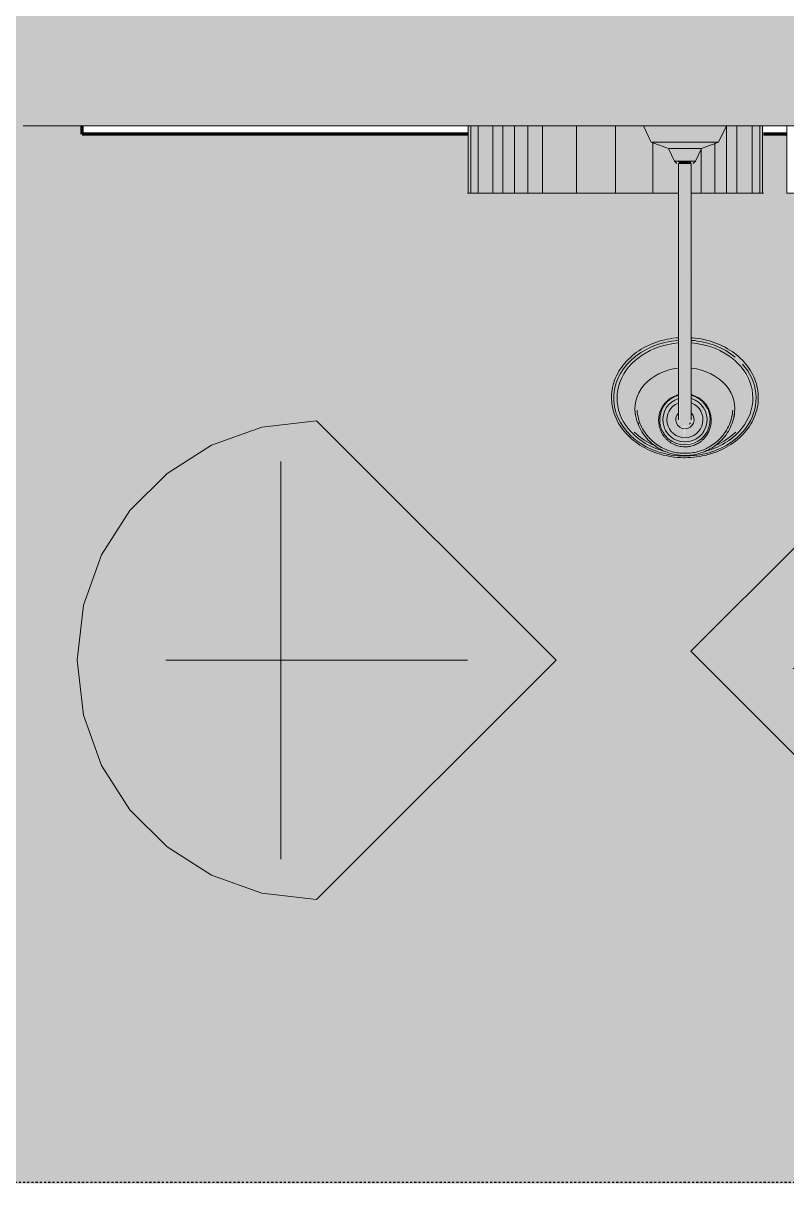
# Model space of a CAD drawing. Header units: inches. Extents: x 9391 to 11530, y 1186 to 2858.
# Drawn here: x 10780.7 to 10826, y 1339.7 to 1408.6 of the extents above; entities that cross this region are included whole.
import ezdxf

# ---------------------------------------------------------------- set-up
doc = ezdxf.new("R2010")
doc.units = ezdxf.units.IN
doc.header["$MEASUREMENT"] = 0
doc.linetypes.add('Aligning Line 1_8_', pattern=[0.25, 0.125, -0.125])
for name, color, linetype, lineweight in [('A-DETL-GENF-1', 254, 'Continuous', 9), ('A-GENM', 5, 'Continuous', 9), ('A-GENM-1', 5, 'Continuous', 5), ('C-BLDG-PADS', 91, 'Continuous', 70), ('C-BLDG-PADS-1', 91, 'Continuous', 9), ('E-LITE-EQPM', 33, 'Continuous', 9), ('G-ANNO-SYMB', 111, 'Aligning Line 1_8_', 30), ('S-FNDN', 32, 'Continuous', 13), ('S-FNDN-1', 32, 'Continuous', 5)]:
    doc.layers.add(name, color=color, linetype=linetype, lineweight=lineweight)

# ---------------------------------------------------------------- blocks, each defined once
blk = doc.blocks.new('alex 23800 - alex 23800-1522543-FLOOR PLAN - ROOF')
at = {"layer": 'A-DETL-GENF-1'}
for p, q in [((-14.222, 0), (0, 14.222)), ((14.222, 0), (0, 14.222)), ((0, 8.831), (0, 8.964)), ((0, 8.964), (0, -6.809)), ((0, 8.704), (0, 8.831)), ((0, 8.57), (0, 8.704)), ((0, 8.416), (0, 8.57)), ((0, 8.228), (0, 8.416)), ((0, 7.992), (0, 8.228)), ((0, 7.695), (0, 7.992)), ((0, 7.291), (0, 7.695)), ((0, 6.733), (0, 7.291)), ((0, 6.095), (0, 6.733)), ((0, 5.452), (0, 6.095)), ((0, 5.916), (0, 5.926)), ((0, 5.926), (0, 5.865)), ((0, 5.63), (0, 5.916)), ((0, 5.865), (0, 4.124)), ((0, 5.4), (0, 5.63)), ((0, 5.441), (0, 5.517)), ((0, 5.517), (0, 5.306)), ((0, 4.878), (0, 5.452)), ((0, 4.869), (0, 5.441)), ((0, 5.306), (0, 5.4)), ((0, 5.168), (0, 5.173)), ((0, 5.173), (0, 5.139)), ((0, 0.191), (0, 5.168)), ((0, 5.139), (0, 5.078)), ((0, 5.078), (0, 5.003)), ((0, 5.003), (0, 4.926)), ((0, 4.926), (0, 4.861)), ((0, 4.449), (0, 4.878)), ((0, 4.801), (0, 4.869)), ((0, 4.861), (0, 4.819)), ((0, 4.819), (0, 4.801)), ((0, 4.238), (0, 4.449)), ((0, 4.124), (0, 4.238)), ((0, 2.031), (0, 2.844)), ((0, 2.844), (0, 2.433)), ((0, 2.612), (0, 2.629)), ((0, 2.629), (0, 2.565)), ((0, 2.509), (0, 2.612)), ((0, 2.565), (0, 2.449)), ((0, 2.318), (0, 2.509)), ((0, 2.449), (0, 2.173)), ((0, 2.433), (0, 2.148)), ((0, 2.077), (0, 2.318)), ((0, 2.173), (0, 2.031)), ((0, 2.148), (0, -0.177)), ((0, 1.821), (0, 2.077)), ((0, 1.587), (0, 1.821)), ((0, 1.412), (0, 1.587)), ((0, 1.333), (0, 1.412)), ((0, -1.802), (0, 1.333)), ((-14.222, 0), (-13.846, -3.259)), ((0, -0.177), (0, 0.191)), ((13.846, -3.259), (14.222, 0)), ((0, -2.774), (0, -1.802)), ((-11.37, -2.135), (-11.813, -2.135)), ((-11.813, -2.135), (-9.079, -2.135)), ((-11.195, -2.135), (-11.37, -2.135)), ((-10.992, -2.135), (-11.195, -2.135)), ((-10.692, -2.135), (-10.992, -2.135)), ((-9.953, -2.135), (-10.692, -2.135)), ((-9.28, -2.135), (-9.953, -2.135)), ((-9.062, -2.135), (-9.28, -2.135)), ((-9.079, -2.135), (-8.914, -2.135)), ((-8.755, -2.135), (-9.062, -2.135)), ((-8.914, -2.135), (-8.728, -2.135)), ((-6.896, -2.135), (-8.755, -2.135)), ((-8.728, -2.135), (-8.522, -2.135)), ((-8.522, -2.135), (-8.298, -2.135)), ((-8.298, -2.135), (-8.058, -2.135)), ((-8.058, -2.135), (-7.466, -2.135)), ((-7.466, -2.135), (-3.539, -2.135)), ((-5.176, -2.135), (-6.896, -2.135)), ((-3.643, -2.135), (-5.176, -2.135)), ((-4.612, -2.135), (-4.613, -2.135)), ((-4.613, -2.135), (-4.576, -2.135)), ((-4.612, -2.135), (1.036, -2.135)), ((-4.576, -2.135), (-4.496, -2.135)), ((-4.496, -2.135), (-4.368, -2.135)), ((-4.368, -2.135), (-4.187, -2.135)), ((-4.224, -2.135), (-4.269, -2.135)), ((-4.269, -2.135), (-4.172, -2.135)), ((-4.186, -2.135), (-4.224, -2.135)), ((-4.187, -2.135), (-3.643, -2.135)), ((-4.118, -2.135), (-4.186, -2.135)), ((-4.172, -2.135), (-3.96, -2.135)), ((-4.033, -2.135), (-4.118, -2.135)), ((-3.942, -2.135), (-4.033, -2.135)), ((-3.96, -2.135), (-3.659, -2.135)), ((-3.858, -2.135), (-3.942, -2.135)), ((-3.793, -2.135), (-3.858, -2.135)), ((-3.776, -2.135), (-3.827, -2.135)), ((-3.827, -2.135), (-3.759, -2.135)), ((-3.759, -2.135), (-3.793, -2.135)), ((-3.643, -2.135), (-3.776, -2.135)), ((-3.659, -2.135), (-1.65, -2.135)), ((-3.457, -2.135), (-3.643, -2.135)), ((-3.539, -2.135), (-2.825, -2.135)), ((-2.7, -2.135), (-3.457, -2.135)), ((-2.825, -2.135), (-2.481, -2.135)), ((-2.514, -2.135), (-2.7, -2.135)), ((-2.428, -2.135), (-2.514, -2.135)), ((-2.481, -2.135), (-2.428, -2.135)), ((-1.65, -2.135), (-0.938, -2.135)), ((-0.505, -2.135), (-1.286, -2.135)), ((-1.286, -2.135), (-1.203, -2.135)), ((-1.203, -2.135), (-1.124, -2.135)), ((-1.124, -2.135), (-0.367, -2.135)), ((-0.938, -2.135), (-0.516, -2.135)), ((-0.516, -2.135), (1.802, -2.135)), ((4.816, -2.135), (-0.505, -2.135)), ((-0.367, -2.135), (-0.273, -2.135)), ((-0.273, -2.135), (0.036, -2.135)), ((0.036, -2.135), (0.155, -2.135)), ((0.155, -2.135), (0.3, -2.135)), ((0.3, -2.135), (0.453, -2.135)), ((0.795, -2.135), (0.373, -2.135)), ((0.373, -2.135), (0.424, -2.135)), ((0.424, -2.135), (1.005, -2.135)), ((0.453, -2.135), (0.595, -2.135)), ((0.595, -2.135), (0.707, -2.135)), ((0.707, -2.135), (0.795, -2.135)), ((1.005, -2.135), (1.036, -2.135)), ((1.802, -2.135), (2.051, -2.135)), ((2.051, -2.135), (2.49, -2.135)), ((2.457, -2.135), (2.383, -2.135)), ((2.383, -2.135), (2.399, -2.135)), ((2.399, -2.135), (2.733, -2.135)), ((3.213, -2.135), (2.457, -2.135)), ((2.49, -2.135), (3.22, -2.135)), ((2.733, -2.135), (7.4, -2.135)), ((3.581, -2.135), (3.213, -2.135)), ((3.22, -2.135), (3.494, -2.135)), ((3.494, -2.135), (3.586, -2.135)), ((3.586, -2.135), (3.581, -2.135)), ((5.19, -2.135), (4.816, -2.135)), ((11.812, -2.135), (5.19, -2.135)), ((6.002, -2.135), (5.923, -2.135)), ((5.923, -2.135), (9.371, -2.135)), ((6.233, -2.135), (6.002, -2.135)), ((6.621, -2.135), (6.233, -2.135)), ((7.114, -2.135), (6.621, -2.135)), ((7.654, -2.135), (7.114, -2.135)), ((7.4, -2.135), (7.977, -2.135)), ((8.189, -2.135), (7.654, -2.135)), ((7.977, -2.135), (8.578, -2.135)), ((8.664, -2.135), (8.189, -2.135)), ((8.578, -2.135), (10.004, -2.135)), ((9.023, -2.135), (8.664, -2.135)), ((9.542, -2.135), (9.023, -2.135)), ((9.371, -2.135), (9.907, -2.135)), ((10.004, -2.135), (9.542, -2.135)), ((9.907, -2.135), (10.118, -2.135)), ((10.118, -2.135), (10.234, -2.135)), ((10.234, -2.135), (10.37, -2.135)), ((10.37, -2.135), (10.525, -2.135)), ((10.525, -2.135), (10.696, -2.135)), ((10.696, -2.135), (10.882, -2.135)), ((10.882, -2.135), (11.7, -2.135)), ((11.7, -2.135), (11.812, -2.135)), ((-13.846, -3.259), (-12.775, -6.251)), ((0, -3.674), (0, -2.774)), ((12.775, -6.251), (13.846, -3.259)), ((0, -4.481), (0, -3.674)), ((0, -4.375), (0, -4.244)), ((0, -4.244), (0, -4.31)), ((0, -4.31), (0, -5.44)), ((0, -4.606), (0, -4.375)), ((0, -5.173), (0, -4.481)), ((0, -4.911), (0, -4.606)), ((0, -6.335), (0, -4.911)), ((0, -5.639), (0, -5.173)), ((0, -5.44), (0, -5.684)), ((0, -5.628), (0, -5.598)), ((0, -5.598), (0, -5.638)), ((0, -6.103), (0, -5.628)), ((0, -5.638), (0, -5.671)), ((0, -5.684), (0, -5.639)), ((0, -5.671), (0, -5.737)), ((0, -5.737), (0, -5.822)), ((0, -5.822), (0, -5.914)), ((0, -6.167), (0, -5.871)), ((0, -5.871), (0, -8.269)), ((0, -5.914), (0, -6)), ((0, -6.742), (0, -5.94)), ((0, -5.94), (0, -6.142)), ((0, -6), (0, -6.067)), ((0, -6.067), (0, -6.103)), ((0, -6.142), (0, -6.103)), ((0, -6.103), (0, -6.167)), ((-12.775, -6.251), (-11.096, -8.892)), ((0, -6.825), (0, -6.335)), ((0, -6.742), (0, -6.809)), ((0, -7.241), (0, -6.825)), ((11.096, -8.892), (12.775, -6.251)), ((0, -7.875), (0, -7.241)), ((0, -8.288), (0, -7.875)), ((0, -8.269), (0, -8.659)), ((-11.096, -8.892), (-8.892, -11.096)), ((0, -8.964), (0, -8.288)), ((0, -8.659), (0, -8.964)), ((8.892, -11.096), (11.096, -8.892)), ((-8.892, -11.096), (-6.251, -12.775)), ((6.251, -12.775), (8.892, -11.096)), ((-6.251, -12.775), (-3.259, -13.846)), ((3.259, -13.846), (6.251, -12.775)), ((-3.259, -13.846), (0, -14.222)), ((0, -14.222), (3.259, -13.846))]:
    blk.add_line(p, q, dxfattribs=at)
blk = doc.blocks.new('jay 23630 - jay 23630-1522533-FLOOR PLAN - ROOF')
at = {"layer": 'A-DETL-GENF-1'}
for p, q in [((-6.355, 7.251), (0, 13.605)), ((6.355, 7.251), (0, 13.605)), ((-1.015, 7.251), (-1.015, 7.54)), ((-1.015, 7.54), (-1.015, 7.322)), ((-1.015, 7.322), (-1.015, 7.251))]:
    blk.add_line(p, q, dxfattribs=at)
blk = doc.blocks.new('265000 - LIGHTING - GOOSENECK LIGHTING - TYPE A - 265000 - Lighting - Gooseneck Lighting - Type A-V9-FLOOR PLAN - ROOF')
at = {"layer": 'E-LITE-EQPM'}
for points in [[(-12.632, 0.375), (-12.738, 1.213), (-12.909, 1.801), (-13.346, 2.667), (-13.662, 3.093), (-14.158, 3.599), (-14.929, 4.087), (-15.62, 4.308), (-16.183, 4.356), (-16.754, 4.291), (-17.248, 4.147), (-17.934, 3.763), (-18.367, 3.401), (-18.778, 2.93), (-19.099, 2.429), (-19.402, 1.758), (-19.628, 0.847), (-19.714, 0), (-19.628, 0), (-19.402, 1.444), (-18.88, 2.593), (-18.192, 3.427), (-17.234, 4.02), (-16.183, 4.224), (-15.048, 3.973), (-14.217, 3.494), (-13.293, 2.234), (-12.887, 1.152), (-12.787, 0.375), (-12.651, 0.375)], [(-12.787, 0.375), (-12.938, 1.38), (-13.486, 2.593), (-14.158, 3.417), (-15.119, 4.017), (-16.183, 4.224), (-17.318, 3.973), (-18.221, 3.401), (-18.985, 2.446), (-19.479, 1.151), (-19.613, 0), (-19.562, 0), (-19.416, 0.946), (-19.289, 1.38), (-19.209, 1.552), (-18.611, 2.689), (-17.828, 3.494), (-16.754, 3.973), (-15.516, 3.93), (-14.463, 3.417), (-13.61, 2.483), (-13.08, 1.305), (-12.928, 0.375), (-12.839, 0.375)], [(-12.946, 0.375), (-13.091, 1.38), (-13.734, 2.667), (-14.638, 3.539), (-15.612, 3.973), (-16.754, 3.973), (-17.903, 3.417), (-18.757, 2.483), (-19.306, 1.305), (-19.249, 1.363), (-18.778, 2.052), (-18.357, 2.422), (-18.044, 2.615), (-17.535, 2.809), (-17.259, 2.883), (-16.754, 2.957), (-15.807, 2.685), (-15.082, 2.078), (-14.569, 1.137), (-14.445, 0.375), (-13.091, 0.375)], [(-14.445, 0.375), (-14.612, 1.216), (-15.122, 2.124), (-15.915, 2.753), (-16.807, 2.97), (-17.697, 2.753), (-17.934, 2.666), (-18.309, 2.458), (-18.778, 2.052), (-18.985, 1.795), (-19.336, 1.146), (-19.481, 0.674), (-19.535, 0), (-19.075, 0), (-18.927, 0.632), (-18.628, 1.076), (-18.167, 1.399), (-17.802, 1.534), (-17.242, 1.534), (-16.701, 1.326), (-16.305, 0.99), (-16.034, 0.523), (-15.989, 0.375), (-14.477, 0.375)], [(0, 0), (0, 2.399), (-0.982, 1.924), (-0.982, 0), (-0.819, 0)], [(-16.068, 0.375), (-16.168, 0.75), (-16.773, 1.313), (-17.466, 1.499), (-18.27, 1.245), (-18.78, 0.693), (-18.95, 0), (-18.778, 0), (-18.566, 0.693), (-18.045, 1.157), (-17.428, 1.302), (-16.773, 1.098), (-16.317, 0.605), (-16.21, 0.375), (-16.083, 0.375)], [(-0.982, 0.434), (-0.993, 1.924), (-1.355, 0.869), (-1.355, 0), (-0.982, 0), (-0.982, 0.328)], [(-16.255, 0.375), (-16.367, 0.693), (-16.868, 1.151), (-17.467, 1.312), (-18.18, 1.078), (-18.611, 0.623), (-18.778, 0), (-18.526, 0.033), (-18.278, 0.669), (-17.786, 1.018), (-17.097, 0.99), (-16.6, 0.629), (-16.498, 0.375), (-16.306, 0.375)], [(-16.518, 0.375), (-16.6, 0.629), (-17.136, 1.018), (-17.797, 1.018), (-18.352, 0.569), (-18.537, 0), (-17.995, 0.036), (-17.836, 0.39), (-17.443, 0.533), (-17.002, 0.375), (-16.755, 0.375)], [(-1.355, 0.931), (-2.108, 0.581), (-2.108, 0), (-1.355, 0), (-1.355, 0.869)], [(-12.632, -0.375), (-12.787, -0.375), (-12.938, -1.38), (-13.486, -2.593), (-14.158, -3.417), (-15.182, -4.03), (-16.183, -4.224), (-17.318, -3.973), (-18.208, -3.417), (-19.022, -2.357), (-19.474, -1.195), (-19.628, 0), (-19.714, 0), (-19.602, -1.105), (-19.27, -2.11), (-18.778, -2.931), (-18.585, -3.185), (-18.051, -3.678), (-17.511, -4.017), (-16.989, -4.224), (-16.502, -4.326), (-16.163, -4.358), (-15.516, -4.273), (-14.943, -4.078), (-14.538, -3.873), (-13.902, -3.365), (-13.662, -3.089), (-13.301, -2.593), (-12.887, -1.752), (-12.679, -0.998), (-12.636, -0.427)], [(-12.787, -0.375), (-12.946, -0.375), (-13.098, -1.394), (-13.662, -2.593), (-14.638, -3.539), (-15.612, -3.973), (-16.754, -3.973), (-17.903, -3.417), (-18.756, -2.483), (-19.376, -1.08), (-19.544, -0.431), (-19.562, 0), (-19.628, 0), (-19.428, -1.38), (-18.878, -2.595), (-18.208, -3.417), (-17.248, -4.017), (-16.183, -4.224), (-15.048, -3.973), (-14.158, -3.417), (-13.396, -2.483), (-12.893, -1.195), (-12.824, -0.666)], [(-14.445, -0.375), (-16.013, -0.408), (-16.068, -0.605), (-16.338, -1.044), (-16.826, -1.399), (-17.348, -1.544), (-17.895, -1.499), (-18.362, -1.292), (-18.72, -0.974), (-18.991, -0.455), (-19.083, 0), (-19.562, 0), (-19.503, -0.666), (-19.264, -1.305), (-18.941, -1.852), (-18.5, -2.305), (-17.918, -2.691), (-17.718, -2.767), (-16.807, -2.97), (-15.88, -2.744), (-15.082, -2.078), (-14.569, -1.137), (-14.477, -0.568)], [(-16.068, -0.375), (-16.264, -0.41), (-16.338, -0.663), (-16.868, -1.151), (-17.467, -1.312), (-18.18, -1.078), (-18.611, -0.623), (-18.778, 0), (-18.966, 0), (-18.704, -0.811), (-18.212, -1.3), (-17.466, -1.499), (-16.66, -1.242), (-16.168, -0.75), (-16.095, -0.477)], [(-16.255, -0.375), (-16.518, -0.375), (-16.637, -0.656), (-17.139, -1.018), (-17.834, -0.992), (-18.346, -0.588), (-18.537, 0), (-18.778, 0), (-18.603, -0.656), (-18.045, -1.157), (-17.428, -1.302), (-16.773, -1.098), (-16.312, -0.586), (-16.26, -0.392)], [(-16.518, -0.375), (-17.126, -0.402), (-17.488, -0.535), (-17.855, -0.375), (-18.01, 0), (-18.537, 0), (-18.333, -0.629), (-17.786, -1.018), (-17.097, -0.99), (-16.6, -0.629), (-16.546, -0.463)], [(-17.078, -0.375), (-17.637, -0.332), (-17.655, -0.279), (-17.676, -0.239), (-17.759, -0.229), (-17.829, -0.091), (-17.851, 0), (-17.995, -0.036), (-17.805, -0.403), (-17.443, -0.533), (-17.082, -0.383)], [(-17.078, 0.375), (-17.082, 0.384), (-17.488, 0.535), (-17.855, 0.374), (-17.967, 0), (-17.837, 0.033), (-17.77, 0.215), (-17.637, 0.332), (-17.466, 0.375), (-17.082, 0.375)], [(-11.844, 0), (-11.883, 0.188), (-11.989, 0.325), (-12.135, 0.375), (-17.637, 0.332), (-17.752, 0.238), (-17.829, 0.091), (-17.821, -0.117), (-17.752, -0.238), (-17.655, -0.279), (-17.637, -0.332), (-17.443, -0.375), (-12.06, -0.362), (-11.929, -0.265), (-11.854, -0.097)], [(-8.7, 0), (-8.739, 0.188), (-8.846, 0.325), (-8.992, 0.375), (-12.06, 0.362), (-11.929, 0.265), (-11.854, 0.097), (-11.854, -0.097), (-11.95, -0.286), (-12.06, -0.362), (-11.929, -0.375), (-8.916, -0.362), (-8.786, -0.265), (-8.706, -0.055)], [(-6.66, -0.063), (-6.66, 0.375), (-8.916, 0.362), (-8.786, 0.265), (-8.705, 0.045), (-8.728, -0.151), (-8.807, -0.286), (-8.916, -0.362), (-8.786, -0.375), (-6.66, -0.362), (-6.66, -0.097)], [(-2.25, -0.171), (-2.25, 0.375), (-6.66, 0.362), (-6.66, -0.375), (-2.25, -0.333), (-2.25, -0.187)], [(-2.108, 0.444), (-2.25, 0.301), (-2.25, 0), (-2.108, 0), (-2.108, 0.434)], [(-2.108, -0.003), (-2.108, 0), (-2.25, 0), (-2.223, -0.362), (-2.108, -0.403), (-2.108, -0.013)], [(-1.355, -0.403), (-1.355, 0), (-2.108, -0.013), (-2.108, -0.627), (-1.355, -0.931), (-1.355, -0.434)], [(-0.982, -0.434), (-0.982, 0), (-1.355, -0.02), (-1.334, -0.989), (-0.982, -1.924), (-0.982, -0.534)], [(0, -1.952), (0, 0), (-0.982, 0), (-0.982, -1.952), (0, -2.399), (0, -2.161)], [(-12.946, -0.375), (-14.445, -0.375), (-14.584, -1.165), (-15.122, -2.124), (-15.88, -2.744), (-16.807, -2.97), (-17.746, -2.76), (-17.934, -2.682), (-18.359, -2.411), (-18.779, -2.043), (-19.109, -1.601), (-19.282, -1.353), (-19.197, -1.548), (-18.702, -2.595), (-17.728, -3.539), (-16.754, -3.973), (-15.516, -3.93), (-14.463, -3.417), (-13.61, -2.483), (-13.08, -1.305), (-13.048, -1.08)]]:
    blk.add_hatch(color=256, dxfattribs=at).paths.add_polyline_path(points, flags=0)
h = blk.add_hatch(color=256, dxfattribs=at)
h.paths.add_polyline_path([(-16.168, 0.75), (-16.326, 1.024), (-16.406, 1.097), (-16.826, 1.399), (-17.369, 1.544), (-17.873, 1.507), (-18.355, 1.298), (-18.72, 0.974), (-18.981, 0.508), (-19.075, 0), (-18.966, 0), (-18.704, 0.811), (-18.212, 1.3), (-17.466, 1.499), (-16.66, 1.242), (-16.19, 0.771)], flags=0)
h.paths.add_polyline_path([(-16.007, 0.375), (-16.07, 0.605), (-16.143, 0.656), (-16.037, 0.375), (-16.013, 0.375)], flags=0)
h = blk.add_hatch(color=256, dxfattribs=at)
h.paths.add_polyline_path([(-16.168, -0.75), (-16.773, -1.313), (-17.466, -1.499), (-18.27, -1.245), (-18.787, -0.666), (-18.995, 0), (-19.075, 0), (-18.971, -0.559), (-18.603, -1.096), (-18.167, -1.399), (-17.764, -1.535), (-17.242, -1.534), (-16.675, -1.306), (-16.277, -0.946), (-16.189, -0.802)], flags=0)
h.paths.add_polyline_path([(-16.007, -0.375), (-16.075, -0.401), (-16.113, -0.668), (-16.026, -0.477), (-16.012, -0.401)], flags=0)
for p, q in [((0, 2.46), (-0.982, 2.002)), ((-0.982, 2.002), (-1.355, 0.978)), ((-0.982, 1.952), (-0.982, 0)), ((-1.355, 0.978), (-2.108, 0.627)), ((-1.355, 0.931), (-1.355, 0)), ((-8.992, 0.375), (-12.135, 0.375)), ((-2.25, 0.375), (-6.66, 0.375)), ((-2.108, 0.627), (-2.25, 0.485)), ((-2.25, 0.377), (-2.25, 0)), ((-2.25, 0.375), (-2.25, 0.362)), ((-2.108, 0), (-2.108, 0.627)), ((-12.135, -0.375), (-8.992, -0.375)), ((-6.66, -0.375), (-2.25, -0.375)), ((-2.25, 0), (-2.25, -0.377)), ((-2.25, -0.362), (-2.25, -0.375)), ((-2.25, -0.485), (-2.108, -0.627)), ((-2.108, -0.627), (-2.108, 0)), ((-2.108, -0.627), (-1.355, -0.978)), ((-1.355, 0), (-1.355, -0.931)), ((-0.982, 0), (-0.982, -1.952)), ((-1.355, -0.978), (-0.982, -2.002)), ((-0.982, -2.002), (0, -2.46))]:
    blk.add_line(p, q, dxfattribs=at)
at = {"layer": 'E-LITE-EQPM', "flags": 128}
for points in [[(-12.595, 0.375), (-12.607, 0.52), (-12.626, 0.692), (-12.652, 0.863), (-12.683, 1.033), (-12.719, 1.201), (-12.761, 1.367), (-12.808, 1.531), (-12.861, 1.693), (-12.919, 1.852), (-12.982, 2.008), (-13.05, 2.161), (-13.123, 2.31), (-13.201, 2.456), (-13.284, 2.598), (-13.371, 2.735), (-13.462, 2.869), (-13.558, 2.998), (-13.659, 3.122), (-13.763, 3.241), (-13.871, 3.355), (-13.982, 3.464), (-14.098, 3.567), (-14.216, 3.664), (-14.338, 3.756), (-14.463, 3.842), (-14.59, 3.921), (-14.72, 3.994), (-14.852, 4.061), (-14.987, 4.122), (-15.123, 4.175), (-15.261, 4.222), (-15.401, 4.263), (-15.542, 4.296), (-15.684, 4.322), (-15.826, 4.342), (-15.969, 4.354), (-16.113, 4.36), (-16.256, 4.358), (-16.4, 4.349), (-16.543, 4.334), (-16.685, 4.311), (-16.826, 4.281), (-16.966, 4.245), (-17.105, 4.202), (-17.243, 4.151), (-17.378, 4.095), (-17.512, 4.031), (-17.643, 3.962), (-17.772, 3.885), (-17.898, 3.803), (-18.021, 3.715), (-18.142, 3.62), (-18.259, 3.52), (-18.372, 3.414), (-18.482, 3.303), (-18.589, 3.187), (-18.691, 3.065), (-18.789, 2.939), (-18.883, 2.808), (-18.973, 2.672), (-19.058, 2.533), (-19.138, 2.389), (-19.214, 2.242), (-19.285, 2.091), (-19.351, 1.936), (-19.411, 1.779), (-19.467, 1.619), (-19.517, 1.456), (-19.562, 1.291), (-19.601, 1.124), (-19.635, 0.955), (-19.664, 0.785), (-19.686, 0.613), (-19.704, 0.441), (-19.715, 0.267), (-19.721, 0.094), (-19.722, 0)], [(-17.06, 2.954), (-17.196, 2.933), (-17.33, 2.906), (-17.461, 2.872), (-17.59, 2.833), (-17.716, 2.788), (-17.839, 2.737), (-17.957, 2.681), (-18.072, 2.621), (-18.183, 2.556), (-18.29, 2.487), (-18.392, 2.415), (-18.49, 2.339), (-18.583, 2.26), (-18.672, 2.178), (-18.756, 2.094), (-18.835, 2.007), (-18.911, 1.919), (-18.981, 1.829), (-19.048, 1.737), (-19.11, 1.644), (-19.168, 1.549), (-19.222, 1.454), (-19.272, 1.358), (-19.318, 1.261), (-19.36, 1.163), (-19.398, 1.065), (-19.433, 0.966), (-19.464, 0.867), (-19.491, 0.767), (-19.515, 0.668), (-19.535, 0.568), (-19.552, 0.467), (-19.566, 0.367), (-19.577, 0.266), (-19.584, 0.166), (-19.587, 0.065), (-19.588, 0)], [(-16.904, 2.843), (-17.035, 2.83), (-17.165, 2.81), (-17.293, 2.785), (-17.419, 2.753), (-17.542, 2.716), (-17.663, 2.673), (-17.78, 2.625), (-17.894, 2.572), (-18.004, 2.515), (-18.11, 2.453), (-18.212, 2.387), (-18.31, 2.318), (-18.404, 2.246), (-18.493, 2.171), (-18.578, 2.092), (-18.659, 2.012), (-18.736, 1.929), (-18.808, 1.845), (-18.876, 1.759), (-18.94, 1.671), (-19, 1.582), (-19.055, 1.492), (-19.107, 1.4), (-19.155, 1.308), (-19.2, 1.215), (-19.24, 1.122), (-19.277, 1.028), (-19.311, 0.933), (-19.341, 0.838), (-19.367, 0.742), (-19.39, 0.647), (-19.41, 0.551), (-19.427, 0.455), (-19.44, 0.359), (-19.45, 0.262), (-19.457, 0.166), (-19.461, 0.069), (-19.462, 0)], [(-18.5, 2.865), (-18.601, 2.737), (-18.696, 2.606), (-18.786, 2.473), (-18.871, 2.337), (-18.949, 2.198), (-19.023, 2.058), (-19.091, 1.915), (-19.154, 1.771), (-19.211, 1.625), (-19.263, 1.478), (-19.31, 1.33), (-19.352, 1.18), (-19.388, 1.03)], [(-18.198, 3.015), (-18.306, 2.897), (-18.409, 2.777), (-18.507, 2.653), (-18.599, 2.526), (-18.686, 2.396), (-18.767, 2.264), (-18.843, 2.129), (-18.914, 1.992), (-18.98, 1.854), (-19.041, 1.714)], [(-19.722, 0), (-19.719, -0.174), (-19.711, -0.347), (-19.696, -0.52), (-19.677, -0.692), (-19.651, -0.863), (-19.62, -1.033), (-19.584, -1.201), (-19.542, -1.367), (-19.495, -1.531), (-19.442, -1.693), (-19.384, -1.852), (-19.321, -2.008), (-19.253, -2.161), (-19.18, -2.31), (-19.102, -2.456), (-19.019, -2.598), (-18.932, -2.735), (-18.841, -2.869), (-18.745, -2.998), (-18.644, -3.122), (-18.54, -3.241), (-18.432, -3.355), (-18.321, -3.464), (-18.205, -3.567), (-18.087, -3.664), (-17.965, -3.756), (-17.84, -3.842), (-17.713, -3.921), (-17.583, -3.994), (-17.451, -4.061), (-17.316, -4.122), (-17.18, -4.175), (-17.042, -4.222), (-16.902, -4.263), (-16.761, -4.296), (-16.619, -4.322), (-16.477, -4.342), (-16.334, -4.354), (-16.19, -4.36), (-16.047, -4.358), (-15.903, -4.349), (-15.76, -4.334), (-15.618, -4.311), (-15.477, -4.281), (-15.337, -4.245), (-15.198, -4.202), (-15.06, -4.151), (-14.925, -4.095), (-14.791, -4.031), (-14.66, -3.962), (-14.531, -3.885), (-14.405, -3.803), (-14.282, -3.715), (-14.161, -3.62), (-14.044, -3.52), (-13.931, -3.414), (-13.821, -3.303), (-13.714, -3.187), (-13.612, -3.065), (-13.514, -2.939), (-13.42, -2.808), (-13.33, -2.672), (-13.245, -2.533), (-13.165, -2.389), (-13.089, -2.242), (-13.018, -2.091), (-12.952, -1.936), (-12.892, -1.779), (-12.836, -1.619), (-12.786, -1.456), (-12.741, -1.291), (-12.702, -1.124), (-12.668, -0.955), (-12.639, -0.785), (-12.617, -0.613), (-12.599, -0.441), (-12.595, -0.375)], [(-19.588, 0), (-19.586, -0.101), (-19.582, -0.201), (-19.573, -0.302), (-19.562, -0.402), (-19.547, -0.503), (-19.529, -0.603), (-19.507, -0.703), (-19.482, -0.803), (-19.453, -0.902), (-19.421, -1.001), (-19.385, -1.1), (-19.345, -1.198), (-19.302, -1.295), (-19.255, -1.392), (-19.203, -1.488), (-19.148, -1.583), (-19.088, -1.677), (-19.025, -1.769), (-18.957, -1.861), (-18.885, -1.95), (-18.808, -2.038), (-18.727, -2.124), (-18.641, -2.207), (-18.551, -2.288), (-18.456, -2.366), (-18.356, -2.441), (-18.253, -2.512), (-18.145, -2.579), (-18.032, -2.643), (-17.916, -2.701), (-17.796, -2.755), (-17.672, -2.804), (-17.545, -2.847), (-17.415, -2.885), (-17.283, -2.916), (-17.148, -2.941), (-17.06, -2.954)], [(-19.462, 0), (-19.46, -0.097), (-19.456, -0.193), (-19.448, -0.29), (-19.437, -0.386), (-19.422, -0.482), (-19.405, -0.578), (-19.384, -0.674), (-19.36, -0.77), (-19.332, -0.865), (-19.301, -0.96), (-19.267, -1.054), (-19.229, -1.148), (-19.187, -1.242), (-19.142, -1.334), (-19.093, -1.426), (-19.04, -1.517), (-18.983, -1.607), (-18.922, -1.696), (-18.857, -1.783), (-18.788, -1.869), (-18.714, -1.953), (-18.637, -2.035), (-18.555, -2.115), (-18.468, -2.192), (-18.378, -2.267), (-18.283, -2.338), (-18.184, -2.406), (-18.08, -2.471), (-17.973, -2.531), (-17.862, -2.588), (-17.747, -2.639), (-17.629, -2.686), (-17.507, -2.727), (-17.383, -2.763), (-17.257, -2.793), (-17.128, -2.817), (-16.998, -2.834), (-16.904, -2.843)], [(-12.135, 0.375), (-12.212, 0.375), (-12.293, 0.375), (-12.378, 0.375), (-12.466, 0.375), (-12.557, 0.375), (-12.651, 0.375), (-12.748, 0.375), (-12.847, 0.375), (-12.95, 0.375), (-13.054, 0.375), (-13.161, 0.375), (-13.27, 0.375), (-13.381, 0.375), (-13.494, 0.375), (-13.608, 0.375), (-13.724, 0.375), (-13.841, 0.375), (-13.959, 0.375), (-14.077, 0.375), (-14.197, 0.375), (-14.316, 0.375), (-14.436, 0.375), (-14.556, 0.375), (-14.676, 0.375), (-14.795, 0.375), (-14.914, 0.375), (-15.033, 0.375), (-15.15, 0.375), (-15.266, 0.375), (-15.381, 0.375), (-15.495, 0.375), (-15.607, 0.375), (-15.717, 0.375), (-15.825, 0.375), (-15.931, 0.375), (-16.034, 0.375), (-16.135, 0.375), (-16.234, 0.375), (-16.329, 0.375), (-16.422, 0.375), (-16.511, 0.375), (-16.597, 0.375), (-16.68, 0.375), (-16.759, 0.375), (-16.835, 0.375), (-16.907, 0.375), (-16.974, 0.375), (-17.038, 0.375), (-17.098, 0.375), (-17.153, 0.375), (-17.205, 0.375), (-17.251, 0.375), (-17.294, 0.375), (-17.332, 0.375), (-17.365, 0.375), (-17.394, 0.375), (-17.418, 0.375), (-17.437, 0.375), (-17.451, 0.375), (-17.461, 0.375), (-17.466, 0.375), (-17.466, 0.375)], [(-8.992, 0.375), (-8.914, 0.375), (-8.833, 0.375), (-8.749, 0.375), (-8.661, 0.375), (-8.57, 0.375), (-8.476, 0.375), (-8.379, 0.375), (-8.28, 0.375), (-8.177, 0.375), (-8.073, 0.375), (-7.966, 0.375), (-7.856, 0.375), (-7.745, 0.375), (-7.633, 0.375), (-7.519, 0.375), (-7.403, 0.375), (-7.286, 0.375), (-7.168, 0.375), (-7.05, 0.375), (-6.93, 0.375), (-6.811, 0.375), (-6.691, 0.375), (-6.66, 0.375)], [(-17.466, -0.375), (-17.464, -0.375), (-17.457, -0.375), (-17.445, -0.375), (-17.428, -0.375), (-17.407, -0.375), (-17.381, -0.375), (-17.35, -0.375), (-17.314, -0.375), (-17.274, -0.375), (-17.23, -0.375), (-17.181, -0.375), (-17.127, -0.375), (-17.07, -0.375), (-17.008, -0.375), (-16.943, -0.375), (-16.873, -0.375), (-16.799, -0.375), (-16.722, -0.375), (-16.641, -0.375), (-16.557, -0.375), (-16.469, -0.375), (-16.378, -0.375), (-16.284, -0.375), (-16.187, -0.375), (-16.087, -0.375), (-15.985, -0.375), (-15.88, -0.375), (-15.774, -0.375), (-15.665, -0.375), (-15.554, -0.375), (-15.441, -0.375), (-15.327, -0.375), (-15.211, -0.375), (-15.094, -0.375), (-14.976, -0.375), (-14.858, -0.375), (-14.739, -0.375), (-14.619, -0.375), (-14.499, -0.375), (-14.379, -0.375), (-14.259, -0.375), (-14.14, -0.375), (-14.021, -0.375), (-13.902, -0.375), (-13.785, -0.375), (-13.669, -0.375), (-13.554, -0.375), (-13.44, -0.375), (-13.328, -0.375), (-13.218, -0.375), (-13.11, -0.375), (-13.004, -0.375), (-12.9, -0.375), (-12.799, -0.375), (-12.701, -0.375), (-12.605, -0.375), (-12.513, -0.375), (-12.423, -0.375), (-12.337, -0.375), (-12.254, -0.375), (-12.175, -0.375), (-12.135, -0.375)], [(-6.66, -0.375), (-6.78, -0.375), (-6.9, -0.375), (-7.019, -0.375), (-7.138, -0.375), (-7.256, -0.375), (-7.373, -0.375), (-7.489, -0.375), (-7.604, -0.375), (-7.717, -0.375), (-7.829, -0.375), (-7.938, -0.375), (-8.046, -0.375), (-8.151, -0.375), (-8.254, -0.375), (-8.354, -0.375), (-8.452, -0.375), (-8.547, -0.375), (-8.638, -0.375), (-8.727, -0.375), (-8.812, -0.375), (-8.894, -0.375), (-8.973, -0.375), (-8.992, -0.375)], [(-19.37, -1.105), (-19.341, -1.219), (-19.298, -1.368), (-19.25, -1.517), (-19.196, -1.663), (-19.138, -1.809), (-19.074, -1.953), (-19.004, -2.095), (-18.929, -2.235), (-18.849, -2.372), (-18.763, -2.508), (-18.672, -2.641), (-18.575, -2.771), (-18.5, -2.865)], [(-19.021, -1.759), (-18.959, -1.899), (-18.892, -2.037), (-18.819, -2.173), (-18.741, -2.307), (-18.658, -2.438), (-18.569, -2.567), (-18.476, -2.693), (-18.376, -2.816), (-18.272, -2.936), (-18.198, -3.015)]]:
    blk.add_lwpolyline(points, dxfattribs=at)
at = {"layer": 'E-LITE-EQPM'}
for radius, start, end in [(1.499, 15.00746, 180), (1.312, 17.15205, 180), (1.071, 21.44941, 180), (1.499, 180, 344.99254), (1.312, 180, 342.84795), (1.071, 180, 338.55059), (0.543, 45, 180), (0.543, 180, 315), (0.375, 225, 240)]:
    blk.add_arc((-17.466, 0), radius, start, end, dxfattribs=at)
for centre, major_axis, start_param, end_param in [((-16.183, 0), (0, 4.224), 4.802645, 7.853982), ((-16.183, 0), (0, 4.035), 4.805548, 7.15585), ((-16.807, 0), (0, 2.97), 0.342292, 0.392699), ((-16.807, 0), (0, 2.97), 4.841947, 6.506974), ((-16.183, 0), (0, 4.224), 1.570796, 3.769911), ((-16.183, 0), (0, 4.035), 2.268928, 4.617529), ((-16.807, 0), (0, 2.97), 2.936171, 4.582831), ((-16.183, 0), (0, 4.224), 3.926991, 4.622133)]:
    blk.add_ellipse(centre, major_axis=major_axis, ratio=0.81557, start_param=start_param, end_param=end_param, dxfattribs=at)
for points, knots in [([(-15.984, 0.381), (-16, 0.443), (-16.077, 0.686), (-16.263, 0.986), (-16.537, 1.24), (-16.77, 1.389), (-16.978, 1.476), (-17.149, 1.523), (-17.291, 1.55), (-17.444, 1.564), (-17.608, 1.561), (-17.77, 1.542), (-17.929, 1.507), (-18.082, 1.455), (-18.205, 1.4), (-18.3, 1.348), (-18.392, 1.29), (-18.501, 1.21), (-18.603, 1.119), (-18.679, 1.038), (-18.751, 0.953), (-18.834, 0.838), (-18.904, 0.713), (-18.952, 0.608), (-18.995, 0.499), (-19.054, 0.301), (-19.075, 0.121), (-19.075, 0)], [0.0739566, 0.0739566, 0.0739566, 0.0739566, 0.1111111, 0.2222222, 0.2777778, 0.3333333, 0.3888889, 0.4166667, 0.4444444, 0.4791667, 0.5138889, 0.5486111, 0.5833333, 0.6180556, 0.6527778, 0.6701389, 0.6875, 0.7222222, 0.7569444, 0.7743056, 0.7916667, 0.8263889, 0.8611111, 0.8784722, 0.8958333, 0.9305556, 1, 1, 1, 1]), ([(-19.075, 0), (-19.075, -0.097), (-19.062, -0.241), (-19.018, -0.426), (-18.973, -0.56), (-18.917, -0.687), (-18.851, -0.808), (-18.788, -0.903), (-18.733, -0.974), (-18.69, -1.025), (-18.645, -1.075), (-18.583, -1.137), (-18.501, -1.21), (-18.397, -1.287), (-18.286, -1.357), (-18.171, -1.416), (-18.052, -1.466), (-17.929, -1.506), (-17.802, -1.536), (-17.673, -1.555), (-17.543, -1.563), (-17.411, -1.561), (-17.28, -1.548), (-17.149, -1.523), (-16.978, -1.476), (-16.77, -1.389), (-16.537, -1.24), (-16.263, -0.986), (-16.077, -0.686), (-16, -0.443), (-15.984, -0.381)], [0, 0, 0, 0, 0.0555556, 0.0833333, 0.1111111, 0.1388889, 0.1666667, 0.1944444, 0.2083333, 0.2222222, 0.2361111, 0.25, 0.2777778, 0.3055556, 0.3333333, 0.3611111, 0.3888889, 0.4166667, 0.4444444, 0.4722222, 0.5, 0.5277778, 0.5555556, 0.5833333, 0.6111111, 0.6666667, 0.7222222, 0.7777778, 0.8888889, 0.9260434, 0.9260434, 0.9260434, 0.9260434])]:
    blk.add_open_spline(points, degree=3, knots=knots, dxfattribs=at)

msp = doc.modelspace()

# ---------------------------------------------------------------- hatches: boundary and pattern name
at = {"layer": 'A-GENM-1'}
for points in [[(10807.098, 1398.523), (10807.098, 1402.523), (10807.046, 1402.523), (10807.046, 1398.523)], [(10807.253, 1398.523), (10807.253, 1402.523), (10807.098, 1402.523), (10807.098, 1398.523)], [(10807.681, 1398.523), (10807.681, 1402.523), (10807.253, 1402.523), (10807.253, 1398.523)], [(10808.554, 1398.523), (10808.554, 1402.523), (10807.681, 1402.523), (10807.681, 1398.523)], [(10809.15, 1398.523), (10809.15, 1402.523), (10808.554, 1402.523), (10808.554, 1398.523)], [(10809.84, 1398.523), (10809.84, 1402.523), (10809.15, 1402.523), (10809.15, 1398.523)], [(10810.627, 1398.523), (10810.627, 1402.523), (10809.84, 1402.523), (10809.84, 1398.523)], [(10811.508, 1398.523), (10811.508, 1402.523), (10810.627, 1402.523), (10810.627, 1398.523)], [(10813.52, 1398.523), (10813.52, 1402.523), (10811.508, 1402.523), (10811.508, 1398.523)], [(10815.84, 1398.523), (10815.84, 1402.523), (10813.52, 1402.523), (10813.52, 1398.523)], [(10818.018, 1398.523), (10818.069, 1398.523), (10818.046, 1401.53), (10818.018, 1401.541), (10817.571, 1402.523), (10815.84, 1402.523), (10815.84, 1398.523), (10817.809, 1398.523)], [(10822.369, 1398.523), (10822.446, 1398.523), (10822.446, 1402.523), (10822.369, 1402.523), (10821.894, 1401.53), (10821.74, 1401.474), (10821.74, 1398.523), (10822.131, 1398.523)], [(10822.446, 1398.523), (10823.06, 1398.523), (10823.06, 1402.523), (10822.446, 1402.523), (10822.446, 1402.023)], [(10823.06, 1398.523), (10823.969, 1398.523), (10823.969, 1402.523), (10823.06, 1402.523), (10823.06, 1402.023)], [(10823.969, 1398.523), (10824.416, 1398.523), (10824.416, 1402.523), (10823.969, 1402.523), (10823.969, 1402.023)], [(10824.416, 1398.523), (10824.579, 1398.523), (10824.579, 1402.523), (10824.416, 1402.523), (10824.416, 1402.023)], [(10824.579, 1398.523), (10824.633, 1398.523), (10824.633, 1402.523), (10824.579, 1402.523), (10824.579, 1402.023)], [(10819.039, 1398.523), (10819.595, 1398.523), (10819.595, 1400.319), (10819.474, 1400.415), (10819.343, 1400.415), (10819.039, 1401.168), (10818.069, 1401.522), (10818.069, 1398.523), (10818.902, 1398.523)], [(10820.414, 1398.523), (10820.943, 1398.523), (10820.9, 1401.168), (10820.551, 1400.415), (10820.414, 1400.415), (10820.345, 1400.273), (10820.373, 1398.523)], [(10821.465, 1398.523), (10821.74, 1398.523), (10821.729, 1401.47), (10820.943, 1401.168), (10820.943, 1398.523), (10821.187, 1398.523)]]:
    msp.add_hatch(color=256, dxfattribs=at).paths.add_polyline_path(points, flags=0)
at = {"layer": 'C-BLDG-PADS-1'}
h = msp.add_hatch(dxfattribs=at)
h.set_pattern_fill('FP_1', color=256, style=0, pattern_type=2)
h.set_pattern_definition([(0, (0, 0), (30.72, 7.68), [1.267, -21.773, 1.267, -21.773, -122.88]), (0, (0, 0), (30.72, 7.68), [-46.08, 1.267, -44.813, 1.267, -21.773, -53.76]), (0, (0, 0), (30.72, 7.68), [-115.2, 1.267, -14.093, 1.267, -37.133]), (120, (11.52, 3.84), (-22.011075, 22.7643004), [1.267, -21.773, 1.267, -21.773, -122.88]), (120, (11.52, 3.84), (-22.011075, 22.7643004), [-46.08, 1.267, -44.813, 1.267, -21.773, -53.76]), (120, (11.52, 3.84), (-22.011075, 22.7643004), [-115.2, 1.267, -14.093, 1.267, -37.133]), (240, (15.36, 19.2), (-8.708925, -30.4443004), [1.267, -21.773, 1.267, -21.773, -122.88]), (240, (15.36, 19.2), (-8.708925, -30.4443004), [-46.08, 1.267, -44.813, 1.267, -21.773, -53.76]), (240, (15.36, 19.2), (-8.708925, -30.4443004), [-115.2, 1.267, -14.093, 1.267, -37.133])])
h.paths.add_polyline_path([(10826.674, 1339.663), (11033.65, 1339.663), (11033.65, 1348.51), (10826.674, 1348.51)], flags=0)
h.paths.add_polyline_path([(9390.686, 1339.663), (10826.674, 1339.663), (10826.674, 1348.51), (10826.674, 1348.51), (10826.674, 1398.523), (10826.022, 1398.523), (10826.022, 1402.023), (10824.633, 1402.023), (10824.633, 1398.523), (10820.345, 1398.523), (10820.345, 1389.891), (10821.183, 1389.785), (10821.864, 1389.572), (10822.72, 1389.141), (10823.507, 1388.441), (10823.726, 1388.148), (10823.943, 1387.801), (10824.194, 1387.175), (10824.284, 1386.805), (10824.326, 1386.34), (10824.261, 1385.767), (10824.115, 1385.275), (10823.81, 1384.695), (10823.351, 1384.135), (10822.901, 1383.745), (10822.401, 1383.429), (10821.887, 1383.189), (10820.868, 1382.895), (10819.97, 1382.809), (10818.819, 1382.953), (10817.88, 1383.249), (10817.168, 1383.651), (10816.621, 1384.104), (10816.291, 1384.473), (10815.953, 1385.011), (10815.813, 1385.302), (10815.645, 1386.021), (10815.634, 1386.597), (10815.693, 1387.008), (10815.953, 1387.723), (10816.253, 1388.196), (10816.606, 1388.63), (10816.817, 1388.808), (10817.302, 1389.178), (10817.86, 1389.474), (10818.217, 1389.636), (10818.972, 1389.844), (10819.595, 1389.919), (10819.595, 1398.523), (10807.046, 1398.523), (10807.046, 1402.023), (10784.154, 1402.023), (10784.154, 1402.523), (10780.654, 1402.523), (10780.654, 1483.796), (9747.182, 1387.034), (9719.295, 1387.034), (9719.295, 2084.115), (9765.62, 2084.115), (9765.595, 2114.442), (9761.301, 2114.442), (9761.195, 2113.605), (9760.982, 2112.923), (9760.551, 2112.067), (9759.851, 2111.28), (9759.558, 2111.061), (9759.211, 2110.844), (9758.585, 2110.593), (9758.215, 2110.503), (9757.75, 2110.462), (9757.177, 2110.526), (9756.685, 2110.672), (9756.105, 2110.977), (9755.545, 2111.436), (9755.155, 2111.886), (9754.839, 2112.386), (9754.599, 2112.901), (9754.305, 2113.92), (9754.219, 2114.817), (9754.389, 2116.063), (9754.659, 2116.907), (9755.06, 2117.619), (9755.514, 2118.166), (9755.741, 2118.394), (9756.421, 2118.835), (9756.699, 2118.971), (9757.431, 2119.142), (9758.007, 2119.153), (9758.417, 2119.094), (9759.133, 2118.835), (9759.606, 2118.535), (9759.981, 2118.235), (9760.218, 2117.97), (9760.587, 2117.485), (9760.884, 2116.927), (9761.046, 2116.57), (9761.254, 2115.815), (9761.329, 2115.192), (9765.62, 2115.195), (9765.62, 2146.417), (9719.295, 2146.417), (9719.295, 2270.917), (9702.295, 2270.917), (9702.295, 2369.173), (9702.05, 2369.261), (9701.539, 2369.533), (9701.001, 2369.971), (9700.59, 2370.441), (9700.273, 2370.941), (9700.034, 2371.456), (9699.74, 2372.475), (9699.654, 2373.372), (9699.757, 2374.377), (9700.093, 2375.462), (9700.545, 2376.242), (9700.949, 2376.721), (9701.317, 2377.051), (9701.856, 2377.39), (9702.295, 2377.596), (9702.295, 2465.173), (9702.12, 2465.227), (9701.539, 2465.533), (9700.98, 2465.992), (9700.59, 2466.441), (9700.273, 2466.941), (9700.034, 2467.456), (9699.74, 2468.475), (9699.654, 2469.372), (9699.824, 2470.619), (9700.093, 2471.462), (9700.495, 2472.174), (9700.949, 2472.721), (9701.317, 2473.051), (9701.856, 2473.39), (9702.295, 2473.596), (9702.295, 2561.173), (9702.12, 2561.227), (9701.539, 2561.533), (9700.98, 2561.992), (9700.59, 2562.441), (9700.273, 2562.941), (9700.034, 2563.456), (9699.74, 2564.475), (9699.654, 2565.372), (9699.824, 2566.619), (9700.093, 2567.462), (9700.495, 2568.174), (9700.949, 2568.721), (9701.334, 2569.064), (9701.856, 2569.39), (9702.295, 2569.596), (9702.295, 2618.564), (9805.274, 2618.564), (9804.526, 2618.946), (9803.739, 2619.646), (9803.52, 2619.938), (9803.303, 2620.285), (9803.052, 2620.912), (9802.962, 2621.282), (9802.921, 2621.747), (9802.985, 2622.32), (9803.131, 2622.811), (9803.436, 2623.392), (9803.895, 2623.952), (9804.345, 2624.342), (9804.845, 2624.658), (9805.36, 2624.898), (9806.379, 2625.192), (9807.276, 2625.278), (9808.427, 2625.134), (9809.366, 2624.838), (9810.078, 2624.436), (9810.625, 2623.983), (9810.955, 2623.614), (9811.294, 2623.076), (9811.43, 2622.798), (9811.601, 2622.065), (9811.612, 2621.49), (9811.553, 2621.079), (9811.294, 2620.363), (9810.994, 2619.891), (9810.64, 2619.457), (9810.429, 2619.279), (9809.944, 2618.909), (9809.386, 2618.613), (9809.328, 2618.564), (9901.274, 2618.564), (9900.526, 2618.946), (9899.739, 2619.646), (9899.52, 2619.938), (9899.303, 2620.285), (9899.052, 2620.912), (9898.962, 2621.282), (9898.921, 2621.747), (9898.985, 2622.32), (9899.131, 2622.811), (9899.436, 2623.392), (9899.895, 2623.952), (9900.345, 2624.342), (9900.845, 2624.658), (9901.36, 2624.898), (9902.379, 2625.192), (9903.276, 2625.278), (9904.477, 2625.12), (9905.366, 2624.838), (9906.078, 2624.436), (9906.625, 2623.983), (9906.955, 2623.614), (9907.294, 2623.076), (9907.43, 2622.798), (9907.601, 2622.065), (9907.612, 2621.49), (9907.553, 2621.079), (9907.294, 2620.363), (9906.994, 2619.891), (9906.64, 2619.457), (9906.416, 2619.267), (9905.944, 2618.909), (9905.386, 2618.613), (9905.328, 2618.564), (9952.113, 2618.564), (9952.113, 2605.564), (9996.878, 2605.564), (9997.353, 2606.556), (9998.346, 2606.919), (9998.695, 2607.671), (9998.833, 2607.671), (9998.901, 2607.814), (9998.901, 2618.196), (9998.064, 2618.302), (9997.382, 2618.515), (9996.526, 2618.946), (9995.739, 2619.646), (9995.52, 2619.938), (9995.303, 2620.285), (9995.052, 2620.912), (9994.962, 2621.282), (9994.921, 2621.747), (9994.985, 2622.32), (9995.131, 2622.811), (9995.436, 2623.392), (9995.895, 2623.952), (9996.345, 2624.342), (9996.845, 2624.658), (9997.36, 2624.898), (9998.379, 2625.192), (9999.48, 2625.257), (10000.427, 2625.134), (10001.366, 2624.838), (10002.078, 2624.436), (10002.625, 2623.983), (10002.955, 2623.614), (10003.294, 2623.076), (10003.43, 2622.798), (10003.582, 2622.269), (10003.612, 2621.49), (10003.568, 2621.128), (10003.294, 2620.363), (10002.994, 2619.891), (10002.64, 2619.457), (10002.429, 2619.279), (10001.944, 2618.909), (10001.386, 2618.613), (10001.029, 2618.451), (10000.274, 2618.243), (9999.651, 2618.168), (9999.651, 2607.768), (9999.772, 2607.671), (9999.904, 2607.671), (10000.207, 2606.919), (10001.228, 2606.546), (10001.675, 2605.564), (10024.501, 2605.564), (10024.501, 2653.407), (9677.911, 2653.407), (9677.911, 1387.034), (9390.686, 1387.034)], flags=0)
h.paths.add_polyline_path([(11255.296, 1339.663), (11255.296, 1463.707), (11033.65, 1463.707), (11033.65, 1339.663), (11251.968, 1339.663)], flags=0)
h.paths.add_polyline_path([(10829.119, 1350.955), (10829.119, 1350.955), (10829.119, 1350.955)], flags=0)
h.paths.add_polyline_path([(11030.521, 1351.639), (11030.521, 1351.639), (11030.29, 1351.869)], flags=0)
h.paths.add_polyline_path([(9773.933, 2084.114), (9773.933, 2112.419), (9773.62, 2112.561), (9773.62, 2084.115), (9773.933, 2084.115)], flags=0)
h.paths.add_polyline_path([(9773.62, 2117.074), (9773.933, 2117.216), (9773.933, 2146.635), (9773.62, 2146.635), (9773.62, 2117.216)], flags=0)
at = {"layer": 'S-FNDN-1'}
msp.add_hatch(color=256, dxfattribs=at).paths.add_polyline_path([(10871.956, 1402.523), (10997.849, 1402.523), (10997.849, 1410.523), (10780.654, 1410.523), (10780.654, 1402.523), (10864.201, 1402.523)], flags=0)

# ---------------------------------------------------------------- linework, layer by layer
at = {"layer": 'A-GENM'}
for p, q in [((10807.098, 1402.523), (10807.098, 1398.523)), ((10807.253, 1402.523), (10807.253, 1398.523)), ((10807.681, 1402.523), (10807.681, 1398.523)), ((10808.554, 1402.523), (10808.554, 1398.523)), ((10809.15, 1402.523), (10809.15, 1398.523)), ((10809.84, 1402.523), (10809.84, 1398.523)), ((10810.627, 1402.523), (10810.627, 1398.523)), ((10811.508, 1402.523), (10811.508, 1398.523)), ((10813.52, 1402.523), (10813.52, 1398.523)), ((10815.84, 1402.523), (10815.84, 1398.523)), ((10822.446, 1402.523), (10822.446, 1398.523)), ((10823.06, 1402.523), (10823.06, 1398.523)), ((10823.969, 1402.523), (10823.969, 1398.523)), ((10824.416, 1402.523), (10824.416, 1398.523)), ((10824.579, 1402.523), (10824.579, 1398.523)), ((10826.022, 1402.523), (10826.022, 1398.523)), ((10818.069, 1401.522), (10818.069, 1398.523)), ((10820.943, 1401.187), (10820.943, 1398.523)), ((10821.74, 1401.474), (10821.74, 1398.523)), ((10807.098, 1398.523), (10807.046, 1398.523)), ((10807.253, 1398.523), (10807.098, 1398.523)), ((10807.681, 1398.523), (10807.253, 1398.523)), ((10808.554, 1398.523), (10807.681, 1398.523)), ((10809.15, 1398.523), (10808.554, 1398.523)), ((10809.84, 1398.523), (10809.15, 1398.523)), ((10810.627, 1398.523), (10809.84, 1398.523)), ((10811.508, 1398.523), (10810.627, 1398.523)), ((10813.52, 1398.523), (10811.508, 1398.523)), ((10815.84, 1398.523), (10813.52, 1398.523)), ((10818.069, 1398.523), (10815.84, 1398.523)), ((10819.608, 1398.523), (10818.069, 1398.523)), ((10820.943, 1398.523), (10820.332, 1398.523)), ((10821.74, 1398.523), (10820.943, 1398.523)), ((10822.446, 1398.523), (10821.74, 1398.523)), ((10823.06, 1398.523), (10822.446, 1398.523)), ((10823.969, 1398.523), (10823.06, 1398.523)), ((10824.416, 1398.523), (10823.969, 1398.523)), ((10824.579, 1398.523), (10824.416, 1398.523)), ((10824.633, 1398.523), (10824.579, 1398.523)), ((10830.303, 1398.523), (10826.022, 1398.523))]:
    msp.add_line(p, q, dxfattribs=at)
at = {"layer": 'C-BLDG-PADS'}
for p, q in [((10784.154, 1402.023), (10784.154, 1402.523)), ((10807.046, 1402.023), (10784.154, 1402.023)), ((10826.022, 1402.023), (10824.633, 1402.023))]:
    msp.add_line(p, q, dxfattribs=at)
at = {"layer": 'G-ANNO-SYMB'}
msp.add_line((11376.017, 1339.74), (9654.878, 1339.74), dxfattribs=at)
at = {"layer": 'S-FNDN'}
msp.add_line((10997.849, 1402.523), (10780.654, 1402.523), dxfattribs=at)

# ---------------------------------------------------------------- block references
at = {"layer": 'A-DETL-GENF-1'}
for name, p, rotation in [('alex 23800 - alex 23800-1522543-FLOOR PLAN - ROOF', (10798.089, 1370.771), 270.0000000000005), ('jay 23630 - jay 23630-1522533-FLOOR PLAN - ROOF', (10833.924, 1371.298), 90.00000000000031)]:
    msp.add_blockref(name, p, dxfattribs=dict(at, rotation=rotation))
at = {"layer": 'E-LITE-EQPM', "rotation": 90.00000000000105}
msp.add_blockref('265000 - LIGHTING - GOOSENECK LIGHTING - TYPE A - 265000 - Lighting - Gooseneck Lighting - Type A-V9-FLOOR PLAN - ROOF', (10819.97, 1402.523), dxfattribs=at)

doc.saveas('drawing.dxf')
